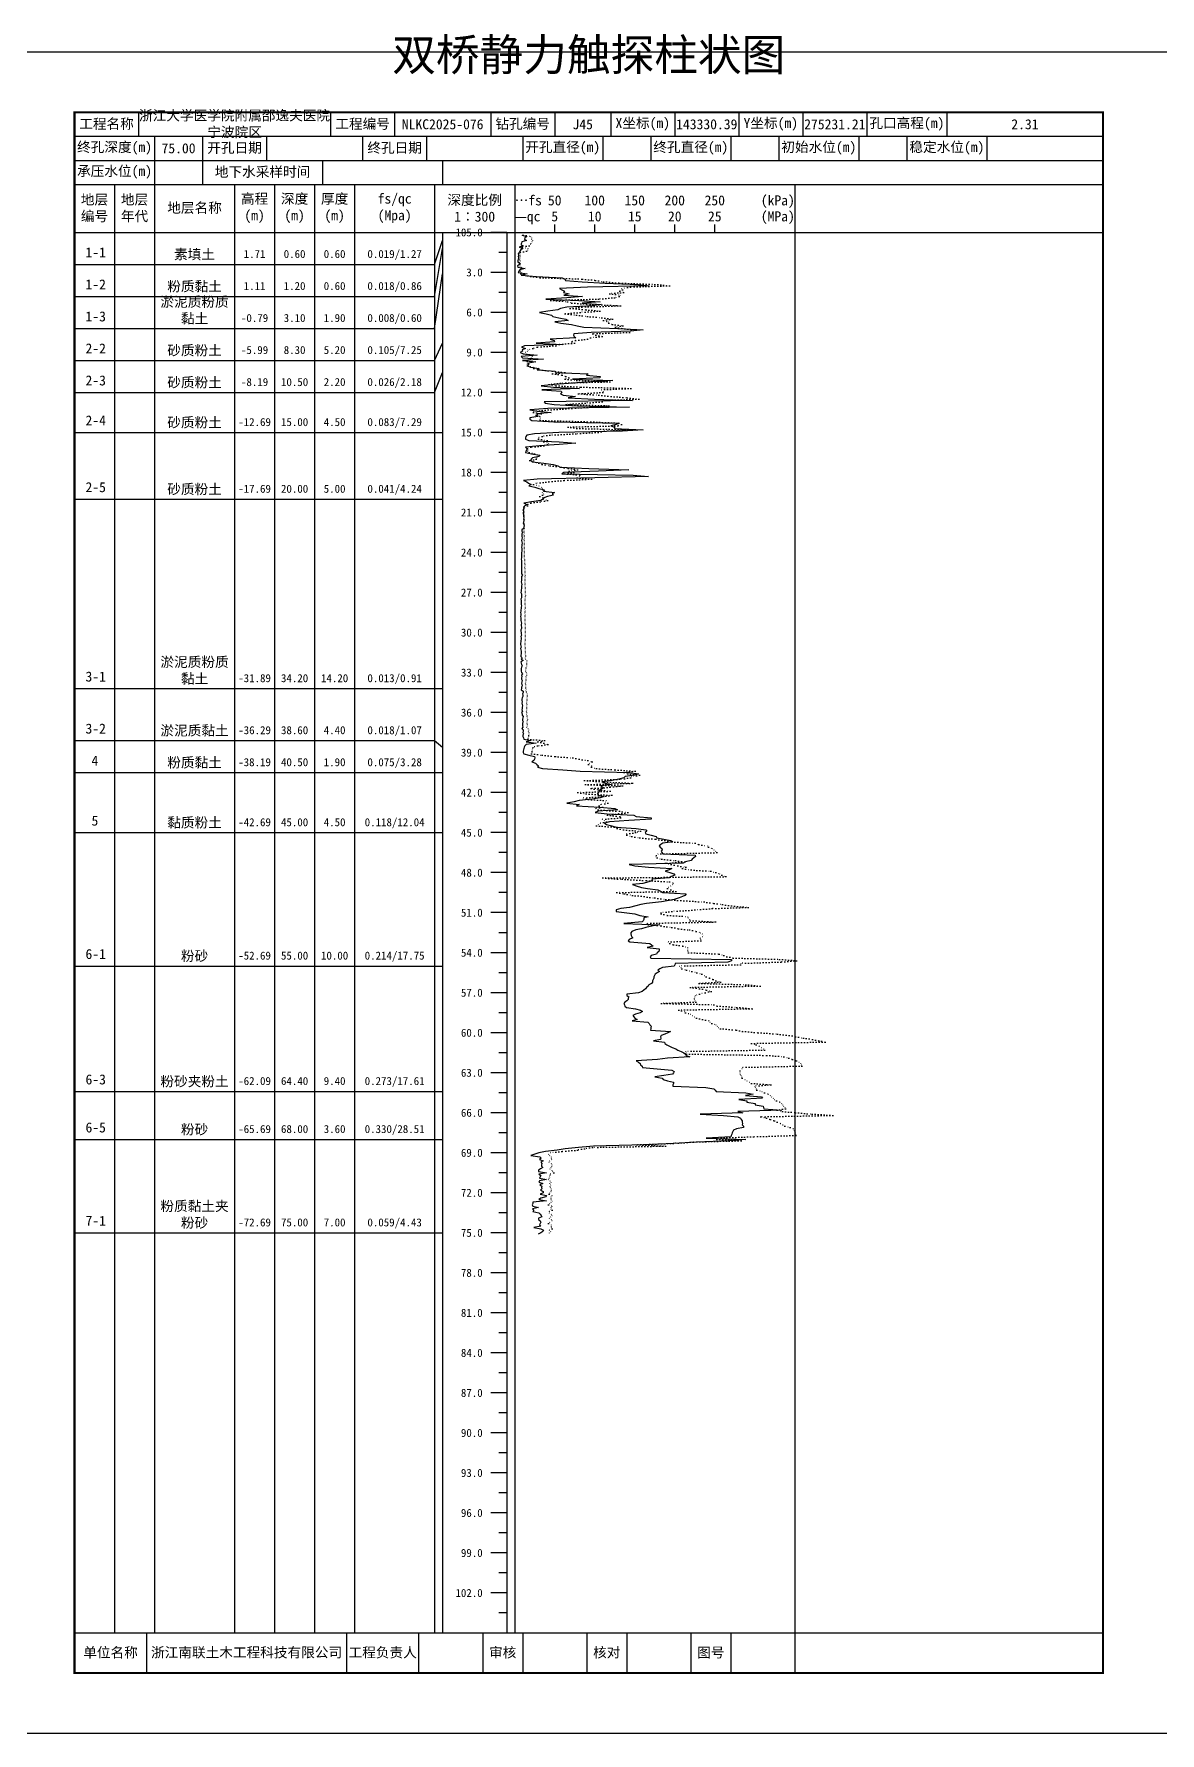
# Model space of a CAD drawing. Extents: x 297 to 65340, y 0 to 425.
# Drawn here: x 13374.9 to 13656.3, y 0 to 424.6 of the extents above; entities that cross this region are included whole.
import ezdxf
from ezdxf.enums import TextEntityAlignment as Align

# ---------------------------------------------------------------- set-up
doc = ezdxf.new("R2010")
doc.units = 0
doc.linetypes.add('DOT', pattern=[6.35, 0, -6.35])
doc.layers.add('FRAME', color=7, linetype='CONTINUOUS')
doc.layers.add('STRATUM', color=7, linetype='CONTINUOUS')
doc.styles.add('ST', font='')
doc.styles.get('ST').set_extended_font_data('SimSun')

msp = doc.modelspace()

# ---------------------------------------------------------------- linework, layer by layer
at = {"layer": 'FRAME', "color": 245, "linetype": 'Continuous'}
msp.add_lwpolyline([(13365, 0), (13662, 0), (13662, 420), (13365, 420)], close=True, dxfattribs=at)
at = {"layer": 'FRAME', "linetype": 'Continuous', "const_width": 0.5}
msp.add_lwpolyline([(13385, 15), (13642, 15), (13642, 405), (13385, 405)], close=True, dxfattribs=at)
at = {"layer": 'FRAME', "color": 0, "linetype": 'Continuous'}
for points in [[(13401, 405), (13401, 399)], [(13449, 405), (13449, 399)], [(13465, 405), (13465, 399)], [(13489, 405), (13489, 399)], [(13505, 405), (13505, 399)], [(13519, 405), (13519, 399)], [(13535, 405), (13535, 399)], [(13551, 405), (13551, 399)], [(13567, 405), (13567, 399)], [(13583, 405), (13583, 399)], [(13603, 405), (13603, 399)], [(13642, 405), (13642, 399)], [(13385, 399), (13642, 399)], [(13405, 399), (13405, 393)], [(13417, 399), (13417, 393)], [(13433, 399), (13433, 393)], [(13457, 399), (13457, 393)], [(13473, 399), (13473, 393)], [(13497, 399), (13497, 393)], [(13517, 399), (13517, 393)], [(13529, 399), (13529, 393)], [(13549, 399), (13549, 393)], [(13561, 399), (13561, 393)], [(13581, 399), (13581, 393)], [(13593, 399), (13593, 393)], [(13613, 399), (13613, 393)], [(13642, 399), (13642, 393)], [(13385, 393), (13642, 393)], [(13405, 393), (13405, 387)], [(13417, 393), (13417, 387)], [(13447, 393), (13447, 387)], [(13477, 393), (13477, 387)], [(13385, 387), (13642, 387)], [(13395, 387), (13395, 25)], [(13405, 387), (13405, 25)], [(13425, 387), (13425, 25)], [(13435, 387), (13435, 25)], [(13445, 387), (13445, 25)], [(13455, 387), (13455, 25)], [(13475, 387), (13475, 25)], [(13495, 387), (13495, 25)], [(13565, 387), (13565, 25)], [(13385, 375), (13642, 375)], [(13477, 375), (13477, 25)], [(13493, 375), (13493, 25)], [(13505, 375), (13505, 377)], [(13515, 375), (13515, 377)], [(13525, 375), (13525, 377)], [(13535, 375), (13535, 377)], [(13545, 375), (13545, 377)], [(13385, 25), (13642, 25)], [(13403, 25), (13403, 15)], [(13453, 25), (13453, 15)], [(13471, 25), (13471, 15)], [(13487, 25), (13487, 15)], [(13497, 25), (13497, 15)], [(13513, 25), (13513, 15)], [(13523, 25), (13523, 15)], [(13539, 25), (13539, 15)], [(13549, 25), (13549, 15)], [(13565, 25), (13565, 15)]]:
    msp.add_lwpolyline(points, dxfattribs=at)
at = {"layer": 'STRATUM', "linetype": 'Continuous'}
for points in [[(13493, 375), (13489, 375)], [(13496.76, 374.33), (13498.02, 374), (13497.56, 373.67), (13497.44, 373.33), (13497.92, 373), (13496.78, 372.67), (13496.7, 372.33), (13496.54, 372), (13497.14, 371.67), (13496.1, 371.33), (13497.06, 371), (13496.5, 370.67), (13496.32, 370.33), (13496.1, 370), (13495.86, 369.67), (13495.94, 369.33), (13495.86, 369), (13495.92, 368.67), (13495.86, 368.33), (13495.8, 368), (13495.82, 367.67), (13496.24, 367.33), (13496.22, 367), (13495.74, 366.67), (13495.78, 366.33), (13497.64, 366), (13496.32, 365.67), (13496, 365.33), (13495.86, 365), (13498.12, 364.67), (13496.6, 364.33), (13500.44, 364), (13506.88, 363.67), (13507.5, 363.33), (13507.7, 363), (13511.84, 362.67), (13517.62, 362.33), (13525.96, 362), (13528.62, 361.67), (13513.22, 361.33), (13506.2, 361), (13506.74, 360.67), (13507.48, 360.33), (13507.18, 360), (13508.6, 359.67), (13507.24, 359.33), (13511.92, 359), (13508.04, 358.67), (13502.74, 358.33), (13511, 358), (13516.34, 357.67), (13511.84, 357.33), (13516.6, 357), (13514.54, 356.67), (13508, 356.33), (13506.42, 356), (13505.78, 355.67), (13503.24, 355.33), (13501.22, 355), (13502.84, 354.67), (13504.16, 354.33), (13504.52, 354), (13506, 353.67), (13507.74, 353.33), (13508.4, 353), (13505, 352.67), (13506.52, 352.33), (13509.2, 352), (13510.62, 351.67), (13512.24, 351.33), (13520.8, 351), (13527.08, 350.67), (13524.02, 350.33), (13514.1, 350), (13509.78, 349.67), (13509.7, 349.33), (13509.84, 349), (13510.3, 348.67), (13503.9, 348.33), (13504.88, 348), (13504.92, 347.67), (13500.4, 347.33), (13507.06, 347), (13497.46, 346.67), (13496.68, 346.33), (13497.72, 346), (13496.9, 345.67), (13496.94, 345.33), (13496.36, 345), (13497.22, 344.67), (13500.62, 344.33), (13496.6, 344), (13496.92, 343.67), (13502.18, 343.33), (13496.98, 343), (13500.26, 342.67), (13498.42, 342.33), (13498.46, 342), (13498.22, 341.67), (13498.92, 341.33), (13501.12, 341), (13500.62, 340.67), (13505.1, 340.33), (13505.16, 340), (13513.34, 339.67), (13512.94, 339.33), (13516.38, 339), (13516.24, 338.67), (13509.42, 338.33), (13519.5, 338), (13514.44, 337.67), (13509.6, 337.33), (13504.94, 337), (13501.58, 336.67), (13504.66, 336.33), (13511.22, 336), (13501.78, 335.67), (13506.6, 335.33), (13506.76, 335), (13506.46, 334.67), (13507.14, 334.33), (13510.2, 334), (13508.4, 333.67), (13514.9, 333.33), (13524.44, 333), (13502.34, 332.67), (13502.6, 332.33), (13504.9, 332), (13510.72, 331.67), (13523.66, 331.33), (13503.28, 331), (13498.76, 330.67), (13500.64, 330.33), (13504.12, 330), (13500.56, 329.67), (13500.66, 329.33), (13500.76, 329), (13498.76, 328.67), (13498.8, 328.33), (13499.26, 328), (13504.8, 327.67), (13521.02, 327.33), (13520.36, 327), (13519.04, 326.67), (13519.98, 326.33), (13519.9, 326), (13527.08, 325.67), (13521.92, 325.33), (13506.06, 325), (13499.94, 324.67), (13498.06, 324.33), (13497.8, 324), (13497.68, 323.67), (13497.68, 323.33), (13498.54, 323), (13506.12, 322.67), (13510.28, 322.33), (13506.12, 322), (13501.22, 321.67), (13497.68, 321.33), (13498.02, 321), (13498.06, 320.67), (13497.8, 320.33), (13497.72, 320), (13499.18, 319.67), (13501.24, 319.33), (13501.08, 319), (13499.48, 318.67), (13499.14, 318.33), (13499, 318), (13499.4, 317.67), (13502.3, 317.33), (13504.58, 317), (13505.78, 316.67), (13506.38, 316.33), (13513.52, 316), (13523.5, 315.67), (13515.96, 315.33), (13507.3, 315), (13506.76, 314.67), (13524.64, 314.33), (13528.46, 314), (13515.04, 313.67), (13500.64, 313.33), (13497.2, 313), (13498, 312.67), (13498.42, 312.33), (13499.12, 312), (13498.5, 311.67), (13500, 311.33), (13501.04, 311), (13502.46, 310.67), (13502.16, 310.33), (13504.92, 310), (13504.4, 309.67), (13504.68, 309.33), (13503.2, 309), (13502.26, 308.67), (13502, 308.33), (13501.54, 308), (13499.24, 307.67), (13497.32, 307.33), (13498.12, 307), (13497.52, 306.67), (13497.2, 306.33), (13497.28, 306), (13497.02, 305.67), (13497.18, 305.33), (13497.14, 305), (13497.14, 304.67), (13497.18, 304.33), (13497.2, 304), (13497.26, 303.67), (13497.2, 303.33), (13497.3, 303), (13497.18, 302.67), (13497.14, 302.33), (13497.26, 302), (13497.38, 301.67), (13497.26, 301.33), (13497.18, 301), (13496.82, 300.67), (13496.8, 300.33), (13496.92, 300), (13496.76, 299.67), (13496.8, 299.33), (13496.78, 299), (13496.88, 298.67), (13496.78, 298.33), (13496.7, 298), (13496.8, 297.67), (13496.88, 297.33), (13496.82, 297), (13496.82, 296.67), (13496.74, 296.33), (13496.82, 296), (13496.8, 295.67), (13496.8, 295.33), (13496.7, 295), (13496.7, 294.67), (13496.68, 294.33), (13496.74, 294), (13496.7, 293.67), (13496.6, 293.33), (13496.7, 293), (13496.72, 292.67), (13496.74, 292.33), (13496.72, 292), (13496.7, 291.67), (13496.7, 291.33), (13496.7, 291), (13496.72, 290.67), (13496.7, 290.33), (13496.7, 290), (13496.74, 289.67), (13496.92, 289.33), (13496.72, 289), (13496.7, 288.67), (13496.7, 288.33), (13496.7, 288), (13496.62, 287.67), (13496.7, 287.33), (13496.82, 287), (13496.74, 286.67), (13496.68, 286.33), (13496.68, 286), (13496.64, 285.67), (13496.62, 285.33), (13496.54, 285), (13496.66, 284.67), (13496.66, 284.33), (13496.68, 284), (13496.66, 283.67), (13496.56, 283.33), (13496.6, 283), (13496.6, 282.67), (13496.64, 282.33), (13496.64, 282), (13496.68, 281.67), (13496.62, 281.33), (13496.6, 281), (13496.54, 280.67), (13496.54, 280.33), (13496.44, 280), (13496.52, 279.67), (13496.52, 279.33), (13496.46, 279), (13496.54, 278.67), (13496.54, 278.33), (13496.56, 278), (13496.58, 277.67), (13496.68, 277.33), (13496.62, 277), (13496.6, 276.67), (13496.68, 276.33), (13496.68, 276), (13496.52, 275.67), (13496.54, 275.33), (13496.62, 275), (13496.6, 274.67), (13496.7, 274.33), (13496.54, 274), (13496.62, 273.67), (13496.6, 273.33), (13496.5, 273), (13496.5, 272.67), (13496.48, 272.33), (13496.46, 272), (13496.56, 271.67), (13496.62, 271.33), (13496.48, 271), (13496.56, 270.67), (13496.62, 270.33), (13496.62, 270), (13496.62, 269.67), (13496.54, 269.33), (13496.52, 269), (13496.86, 268.67), (13496.62, 268.33), (13497.1, 268), (13496.56, 267.67), (13496.58, 267.33), (13496.68, 267), (13496.86, 266.67), (13496.68, 266.33), (13496.62, 266), (13496.6, 265.67), (13496.62, 265.33), (13496.74, 265), (13496.92, 264.67), (13496.74, 264.33), (13496.82, 264), (13496.72, 263.67), (13496.68, 263.33), (13496.88, 263), (13496.82, 262.67), (13496.68, 262.33), (13496.78, 262), (13496.88, 261.67), (13496.72, 261.33), (13496.72, 261), (13496.62, 260.67), (13497.14, 260.33), (13497.12, 260), (13496.92, 259.67), (13497.04, 259.33), (13497, 259), (13496.86, 258.67), (13496.82, 258.33), (13496.82, 258), (13496.86, 257.67), (13496.82, 257.33), (13496.84, 257), (13496.98, 256.67), (13496.86, 256.33), (13496.9, 256), (13496.82, 255.67), (13496.94, 255.33), (13496.72, 255), (13496.86, 254.67), (13496.88, 254.33), (13497.12, 254), (13497, 253.67), (13496.96, 253.33), (13496.94, 253), (13497.08, 252.67), (13496.94, 252.33), (13496.98, 252), (13496.94, 251.67), (13497.06, 251.33), (13496.82, 251), (13497.08, 250.67), (13497.1, 250.33), (13497, 250), (13497.18, 249.67), (13497.06, 249.33), (13497, 249), (13497.24, 248.67), (13497.26, 248.33), (13499.04, 248), (13497.88, 247.67), (13500.34, 247.33), (13497.86, 247), (13497.52, 246.67), (13497.36, 246.33), (13497.26, 246), (13497.24, 245.67), (13497.1, 245.33), (13497.1, 245), (13497.26, 244.67), (13498.56, 244.33), (13499.92, 244), (13500.02, 243.67), (13499.96, 243.33), (13499.76, 243), (13499.26, 242.67), (13500.2, 242.33), (13500.56, 242), (13500.96, 241.67), (13500.66, 241.33), (13501.96, 241), (13507.04, 240.67), (13511.32, 240.33), (13523.5, 240), (13525.94, 239.67), (13524.9, 239.33), (13522.62, 239), (13522.26, 238.67), (13521.02, 238.33), (13519.34, 238), (13516.76, 237.67), (13517.68, 237.33), (13519.22, 237), (13516.54, 236.67), (13517.06, 236.33), (13516.92, 236), (13516.32, 235.67), (13516.1, 235.33), (13515.9, 235), (13515.7, 234.67), (13515.78, 234.33), (13517.36, 234), (13516.36, 233.67), (13514.4, 233.33), (13511.08, 233), (13509.88, 232.67), (13508.04, 232.33), (13511.1, 232), (13510.44, 231.67), (13516.24, 231.33), (13520.06, 231), (13520.72, 230.67), (13515.84, 230.33), (13515.08, 230), (13518.12, 229.67), (13524.76, 229.33), (13525.34, 229), (13529.08, 228.67), (13529.1, 228.33), (13523.56, 228), (13518.68, 227.67), (13517.48, 227.33), (13517.9, 227), (13519.24, 226.67), (13520.34, 226.33), (13525.34, 226), (13527.78, 225.67), (13528.04, 225.33), (13527.58, 225), (13527.8, 224.67), (13529.1, 224.33), (13530.32, 224), (13530.5, 223.67), (13532.24, 223.33), (13533.98, 223), (13534.54, 222.67), (13532.02, 222.33), (13531.48, 222), (13531.06, 221.67), (13531.32, 221.33), (13531.76, 221), (13531.86, 220.67), (13531.6, 220.33), (13531.8, 220), (13532, 219.67), (13540.1, 219.33), (13540.18, 219), (13539.8, 218.67), (13539.38, 218.33), (13539.08, 218), (13537.66, 217.67), (13537.12, 217.33), (13523.64, 217), (13525, 216.67), (13528.46, 216.33), (13534.24, 216), (13533.56, 215.67), (13532.56, 215.33), (13533.8, 215), (13534.74, 214.67), (13534.98, 214.33), (13534.06, 214), (13533.56, 213.67), (13529.24, 213.33), (13529.42, 213), (13528.56, 212.67), (13527.04, 212.33), (13524.42, 212), (13525.34, 211.67), (13526.66, 211.33), (13528.16, 211), (13530.74, 210.67), (13531.56, 210.33), (13532.02, 210), (13537.82, 209.67), (13537.5, 209.33), (13536.96, 209), (13536.12, 208.67), (13534.84, 208.33), (13533.62, 208), (13531.66, 207.67), (13527.96, 207.33), (13526.48, 207), (13525.24, 206.67), (13523.68, 206.33), (13521.52, 206), (13520.36, 205.67), (13520.38, 205.33), (13522.38, 205), (13525.06, 204.67), (13526.26, 204.33), (13528.34, 204), (13527.26, 203.67), (13527.26, 203.33), (13527.1, 203), (13526.88, 202.67), (13522.28, 202.33), (13531.24, 202), (13529.62, 201.67), (13527.8, 201.33), (13526.68, 201), (13525.28, 200.67), (13524.28, 200.33), (13524.02, 200), (13524.06, 199.67), (13524.12, 199.33), (13524.26, 199), (13524.56, 198.67), (13523.64, 198.33), (13523.36, 198), (13523.76, 197.67), (13528.74, 197.33), (13529.18, 197), (13529.56, 196.67), (13528.08, 196.33), (13531.08, 196), (13531.12, 195.67), (13531.02, 195.33), (13530.64, 195), (13530.44, 194.67), (13529.1, 194.33), (13528.84, 194), (13528.98, 193.67), (13549.16, 193.33), (13549.18, 193), (13548.28, 192.67), (13535.12, 192.33), (13535.04, 192), (13534.82, 191.67), (13531.92, 191.33), (13531.3, 191), (13530.78, 190.67), (13531.22, 190.33), (13530.6, 190), (13530.12, 189.67), (13529.94, 189.33), (13529.8, 189), (13529.74, 188.67), (13529.6, 188.33), (13529.42, 188), (13529.4, 187.67), (13529.2, 187.33), (13528.56, 187), (13528.32, 186.67), (13527.9, 186.33), (13527.72, 186), (13527.24, 185.67), (13526.82, 185.33), (13525.94, 185), (13522.98, 184.67), (13523, 184.33), (13523.56, 184), (13523.34, 183.67), (13523.38, 183.33), (13523, 183), (13522.48, 182.67), (13522.3, 182.33), (13522.44, 182), (13522.52, 181.67), (13522.92, 181.33), (13525.18, 181), (13526.46, 180.67), (13526.92, 180.33), (13526.32, 180), (13525.2, 179.67), (13524.52, 179.33), (13524.8, 179), (13525.04, 178.67), (13525.6, 178.33), (13524.38, 178), (13528.26, 177.67), (13528.62, 177.33), (13528.78, 177), (13529.12, 176.67), (13529.04, 176.33), (13529, 176), (13528.9, 175.67), (13533.92, 175.33), (13533.3, 175), (13532.52, 174.67), (13531.58, 174.33), (13531.46, 174), (13531.48, 173.67), (13531.4, 173.33), (13529.68, 173), (13532.42, 172.67), (13532.52, 172.33), (13533.02, 172), (13533.68, 171.67), (13534.38, 171.33), (13535.24, 171), (13535.78, 170.67), (13536.58, 170.33), (13537.28, 170), (13537.64, 169.67), (13537.86, 169.33), (13538.74, 169), (13533.2, 168.67), (13530.66, 168.33), (13525.32, 168), (13525.92, 167.67), (13526.34, 167.33), (13526.44, 167), (13526.82, 166.67), (13526.9, 166.33), (13530.64, 166), (13534.28, 165.67), (13534.86, 165.33), (13534.66, 165), (13534.42, 164.67), (13532.24, 164.33), (13530, 164), (13531.88, 163.67), (13532.06, 163.33), (13533.16, 163), (13534.7, 162.67), (13534.66, 162.33), (13534.52, 162), (13534.54, 161.67), (13542.74, 161.33), (13544.76, 161), (13545.06, 160.67), (13545.38, 160.33), (13552.78, 160), (13554.58, 159.67), (13552.68, 159.33), (13556.7, 159), (13556.92, 158.67), (13551.04, 158.33), (13553.04, 158), (13553.04, 157.67), (13555.12, 157.33), (13555.1, 157), (13557.12, 156.67), (13557.16, 156.33), (13557.28, 156), (13561.74, 155.67), (13550.72, 155.33), (13551.98, 155), (13541.34, 154.67), (13547.16, 154.33), (13550.74, 154), (13551.42, 153.67), (13551.6, 153.33), (13551.84, 153), (13551.86, 152.67), (13551.9, 152.33), (13551.84, 152), (13552.16, 151.67), (13552.16, 151.33), (13550.4, 151), (13549.7, 150.67), (13549.5, 150.33), (13549.36, 150), (13549.22, 149.67), (13549.1, 149.33), (13548.98, 149), (13542.88, 148.67), (13552.76, 148.33), (13548.62, 148), (13540.54, 147.67), (13534.64, 147.33), (13527.44, 147), (13514.68, 146.67), (13510.96, 146.33), (13507.64, 146), (13505.64, 145.67), (13502.66, 145.33), (13501.04, 145), (13500.06, 144.67), (13499.06, 144.33), (13501.24, 144), (13501.64, 143.67), (13501.16, 143.33), (13502.08, 143), (13501.56, 142.67), (13501.76, 142.33), (13501.7, 142), (13501.7, 141.67), (13502.04, 141.33), (13501.48, 141), (13500.96, 140.67), (13500.96, 140.33), (13502.94, 140), (13501.04, 139.67), (13501.54, 139.33), (13501.36, 139), (13501.2, 138.67), (13502.98, 138.33), (13501.16, 138), (13501.04, 137.67), (13502.06, 137.33), (13501.24, 137), (13501.76, 136.67), (13501.7, 136.33), (13501.74, 136), (13501.48, 135.67), (13502.12, 135.33), (13502.12, 135), (13501.4, 134.67), (13502.96, 134.33), (13502.78, 134), (13501.52, 133.67), (13501.06, 133.33), (13502.96, 133), (13499.54, 132.67), (13499.56, 132.33), (13499.38, 132), (13499.56, 131.67), (13500.94, 131.33), (13499.46, 131), (13499.76, 130.67), (13499.56, 130.33), (13501.06, 130), (13501.38, 129.67), (13501.64, 129.33), (13501.74, 129), (13500.94, 128.67), (13500.96, 128.33), (13501.36, 128), (13501.54, 127.67), (13501.38, 127.33), (13501.16, 127), (13501.52, 126.67), (13499.76, 126.33), (13501.5, 126), (13502.16, 125.67), (13502, 125.33), (13501.56, 125), (13500.9, 124.67)], [(13475, 367), (13477, 373)], [(13475, 359), (13477, 371)], [(13493, 370), (13491, 370)], [(13385, 367), (13395, 367)], [(13395, 367), (13405, 367)], [(13405, 367), (13425, 367)], [(13425, 367), (13435, 367)], [(13435, 367), (13445, 367)], [(13445, 367), (13455, 367)], [(13455, 367), (13475, 367)], [(13475, 351), (13477, 364.67)], [(13493, 365), (13489, 365)], [(13385, 359), (13395, 359)], [(13395, 359), (13405, 359)], [(13405, 359), (13425, 359)], [(13425, 359), (13435, 359)], [(13435, 359), (13445, 359)], [(13445, 359), (13455, 359)], [(13455, 359), (13475, 359)], [(13493, 360), (13491, 360)], [(13493, 355), (13489, 355)], [(13385, 351), (13395, 351)], [(13395, 351), (13405, 351)], [(13405, 351), (13425, 351)], [(13425, 351), (13435, 351)], [(13435, 351), (13445, 351)], [(13445, 351), (13455, 351)], [(13455, 351), (13475, 351)], [(13493, 350), (13491, 350)], [(13475, 343), (13477, 347.33)], [(13493, 345), (13489, 345)], [(13385, 343), (13395, 343)], [(13395, 343), (13405, 343)], [(13405, 343), (13425, 343)], [(13425, 343), (13435, 343)], [(13435, 343), (13445, 343)], [(13445, 343), (13455, 343)], [(13455, 343), (13475, 343)], [(13475, 335), (13477, 340)], [(13493, 340), (13491, 340)], [(13385, 335), (13395, 335)], [(13395, 335), (13405, 335)], [(13405, 335), (13425, 335)], [(13425, 335), (13435, 335)], [(13435, 335), (13445, 335)], [(13445, 335), (13455, 335)], [(13455, 335), (13475, 335)], [(13493, 335), (13489, 335)], [(13493, 330), (13491, 330)], [(13385, 325), (13395, 325)], [(13395, 325), (13405, 325)], [(13405, 325), (13425, 325)], [(13425, 325), (13435, 325)], [(13435, 325), (13445, 325)], [(13445, 325), (13455, 325)], [(13455, 325), (13475, 325)], [(13475, 325), (13477, 325)], [(13493, 325), (13489, 325)], [(13493, 320), (13491, 320)], [(13493, 315), (13489, 315)], [(13493, 310), (13491, 310)], [(13385, 308.33), (13395, 308.33)], [(13395, 308.33), (13405, 308.33)], [(13405, 308.33), (13425, 308.33)], [(13425, 308.33), (13435, 308.33)], [(13435, 308.33), (13445, 308.33)], [(13445, 308.33), (13455, 308.33)], [(13455, 308.33), (13475, 308.33)], [(13475, 308.33), (13477, 308.33)], [(13493, 305), (13489, 305)], [(13493, 300), (13491, 300)], [(13493, 295), (13489, 295)], [(13493, 290), (13491, 290)], [(13493, 285), (13489, 285)], [(13493, 280), (13491, 280)], [(13493, 275), (13489, 275)], [(13493, 270), (13491, 270)], [(13493, 265), (13489, 265)], [(13385, 261), (13395, 261)], [(13395, 261), (13405, 261)], [(13405, 261), (13425, 261)], [(13425, 261), (13435, 261)], [(13435, 261), (13445, 261)], [(13445, 261), (13455, 261)], [(13455, 261), (13475, 261)], [(13475, 261), (13477, 261)], [(13493, 260), (13491, 260)], [(13493, 255), (13489, 255)], [(13385, 248), (13395, 248)], [(13395, 248), (13405, 248)], [(13405, 248), (13425, 248)], [(13425, 248), (13435, 248)], [(13435, 248), (13445, 248)], [(13445, 248), (13455, 248)], [(13455, 248), (13475, 248)], [(13475, 248), (13477, 246.33)], [(13493, 250), (13491, 250)], [(13493, 245), (13489, 245)], [(13385, 240), (13395, 240)], [(13395, 240), (13405, 240)], [(13405, 240), (13425, 240)], [(13425, 240), (13435, 240)], [(13435, 240), (13445, 240)], [(13445, 240), (13455, 240)], [(13455, 240), (13475, 240)], [(13475, 240), (13477, 240)], [(13493, 240), (13491, 240)], [(13493, 235), (13489, 235)], [(13493, 230), (13491, 230)], [(13385, 225), (13395, 225)], [(13395, 225), (13405, 225)], [(13405, 225), (13425, 225)], [(13425, 225), (13435, 225)], [(13435, 225), (13445, 225)], [(13445, 225), (13455, 225)], [(13455, 225), (13475, 225)], [(13475, 225), (13477, 225)], [(13493, 225), (13489, 225)], [(13493, 220), (13491, 220)], [(13493, 215), (13489, 215)], [(13493, 210), (13491, 210)], [(13493, 205), (13489, 205)], [(13493, 200), (13491, 200)], [(13385, 191.67), (13395, 191.67)], [(13395, 191.67), (13405, 191.67)], [(13405, 191.67), (13425, 191.67)], [(13425, 191.67), (13435, 191.67)], [(13435, 191.67), (13445, 191.67)], [(13445, 191.67), (13455, 191.67)], [(13455, 191.67), (13475, 191.67)], [(13475, 191.67), (13477, 191.67)], [(13493, 195), (13489, 195)], [(13493, 190), (13491, 190)], [(13493, 185), (13489, 185)], [(13493, 180), (13491, 180)], [(13493, 175), (13489, 175)], [(13493, 170), (13491, 170)], [(13493, 165), (13489, 165)], [(13385, 160.33), (13395, 160.33)], [(13395, 160.33), (13405, 160.33)], [(13405, 160.33), (13425, 160.33)], [(13425, 160.33), (13435, 160.33)], [(13435, 160.33), (13445, 160.33)], [(13445, 160.33), (13455, 160.33)], [(13455, 160.33), (13475, 160.33)], [(13475, 160.33), (13477, 160.33)], [(13493, 160), (13491, 160)], [(13493, 155), (13489, 155)], [(13493, 150), (13491, 150)], [(13385, 148.33), (13395, 148.33)], [(13395, 148.33), (13405, 148.33)], [(13405, 148.33), (13425, 148.33)], [(13425, 148.33), (13435, 148.33)], [(13435, 148.33), (13445, 148.33)], [(13445, 148.33), (13455, 148.33)], [(13455, 148.33), (13475, 148.33)], [(13475, 148.33), (13477, 148.33)], [(13493, 145), (13489, 145)], [(13493, 140), (13491, 140)], [(13493, 135), (13489, 135)], [(13493, 130), (13491, 130)], [(13385, 125), (13395, 125)], [(13395, 125), (13405, 125)], [(13405, 125), (13425, 125)], [(13425, 125), (13435, 125)], [(13435, 125), (13445, 125)], [(13445, 125), (13455, 125)], [(13455, 125), (13475, 125)], [(13475, 125), (13477, 125)], [(13493, 125), (13489, 125)], [(13493, 120), (13491, 120)], [(13493, 115), (13489, 115)], [(13493, 110), (13491, 110)], [(13493, 105), (13489, 105)], [(13493, 100), (13491, 100)], [(13493, 95), (13489, 95)], [(13493, 90), (13491, 90)], [(13493, 85), (13489, 85)], [(13493, 80), (13491, 80)], [(13493, 75), (13489, 75)], [(13493, 70), (13491, 70)], [(13493, 65), (13489, 65)], [(13493, 60), (13491, 60)], [(13493, 55), (13489, 55)], [(13493, 50), (13491, 50)], [(13493, 45), (13489, 45)], [(13493, 40), (13491, 40)], [(13493, 35), (13489, 35)], [(13493, 30), (13491, 30)]]:
    msp.add_lwpolyline(points, dxfattribs=at)
at = {"layer": 'STRATUM', "linetype": 'DOT', "ltscale": 0.1}
msp.add_lwpolyline([(13497.14, 374.33), (13498.94, 374), (13499.24, 373.67), (13499.22, 373.33), (13499.48, 373), (13499.38, 372.67), (13499.04, 372.33), (13498.98, 372), (13498.6, 371.67), (13496.86, 371.33), (13498.28, 371), (13498.22, 370.67), (13497.96, 370.33), (13496.4, 370), (13496.32, 369.67), (13496.3, 369.33), (13496.3, 369), (13496.28, 368.67), (13496.24, 368.33), (13496.3, 368), (13496.32, 367.67), (13496.38, 367.33), (13496.28, 367), (13496.26, 366.67), (13496.66, 366.33), (13496.54, 366), (13496.48, 365.67), (13496.4, 365.33), (13496.64, 365), (13496.54, 364.67), (13497.44, 364.33), (13499, 364), (13501.34, 363.67), (13511.96, 363.33), (13515.18, 363), (13517.22, 362.67), (13521.22, 362.33), (13530.02, 362), (13533.68, 361.67), (13523.9, 361.33), (13521.72, 361), (13521.98, 360.67), (13521.3, 360.33), (13522.2, 360), (13518.74, 359.67), (13521.38, 359.33), (13521.08, 359), (13519.98, 358.67), (13515.98, 358.33), (13504, 358), (13508.22, 357.67), (13509.3, 357.33), (13513.82, 357), (13521.48, 356.67), (13511.78, 356.33), (13508.9, 356), (13512.82, 355.67), (13516.3, 355.33), (13511.34, 355), (13507.62, 354.67), (13510.44, 354.33), (13513.16, 354), (13516.78, 353.67), (13519.4, 353.33), (13517.18, 353), (13518.32, 352.67), (13518.5, 352.33), (13519.4, 352), (13522.04, 351.67), (13520.2, 351.33), (13521.8, 351), (13524.88, 350.67), (13523.42, 350.33), (13523.66, 350), (13514.5, 349.67), (13515.28, 349.33), (13516.86, 349), (13513.94, 348.67), (13513.2, 348.33), (13510.2, 348), (13509.26, 347.67), (13509.92, 347.33), (13506.14, 347), (13505.28, 346.67), (13500.58, 346.33), (13499.52, 346), (13498.36, 345.67), (13498.2, 345.33), (13497.82, 345), (13497.22, 344.67), (13499.4, 344.33), (13499.38, 344), (13499.22, 343.67), (13498.9, 343.33), (13498.64, 343), (13498.14, 342.67), (13498.18, 342.33), (13498.08, 342), (13498.22, 341.67), (13499.54, 341.33), (13499.8, 341), (13501.2, 340.67), (13504.46, 340.33), (13507.56, 340), (13504.44, 339.67), (13506.84, 339.33), (13507.8, 339), (13508.54, 338.67), (13507.64, 338.33), (13510.5, 338), (13518.8, 337.67), (13506.42, 337.33), (13503.6, 337), (13505.36, 336.67), (13511.58, 336.33), (13524.06, 336), (13516.62, 335.67), (13517.12, 335.33), (13517.04, 335), (13510.94, 334.67), (13516.04, 334.33), (13519.1, 334), (13523.14, 333.67), (13526, 333.33), (13517.1, 333), (13516.82, 332.67), (13512.58, 332.33), (13507.82, 332), (13518.56, 331.67), (13513.84, 331.33), (13509.26, 331), (13504.1, 330.67), (13499.66, 330.33), (13499.7, 330), (13501.6, 329.67), (13500.38, 329.33), (13501.32, 329), (13501.36, 328.67), (13501.32, 328.33), (13501.34, 328), (13514.02, 327.67), (13521, 327.33), (13521.72, 327), (13520.74, 326.67), (13508.32, 326.33), (13510.56, 326), (13523.42, 325.67), (13517.36, 325.33), (13515.86, 325), (13510.28, 324.67), (13503.78, 324.33), (13501.84, 324), (13500.94, 323.67), (13500.98, 323.33), (13503.08, 323), (13502.3, 322.67), (13503.56, 322.33), (13503.16, 322), (13502.3, 321.67), (13499, 321.33), (13498.18, 321), (13498.26, 320.67), (13498.24, 320.33), (13498.6, 320), (13499.96, 319.67), (13501.02, 319.33), (13500.8, 319), (13500.48, 318.67), (13500.38, 318.33), (13498.82, 318), (13499.7, 317.67), (13501.04, 317.33), (13501.88, 317), (13503.9, 316.67), (13506.6, 316.33), (13508.44, 316), (13510.72, 315.67), (13508.58, 315.33), (13509.8, 315), (13507.46, 314.67), (13511.26, 314.33), (13511.2, 314), (13510.6, 313.67), (13514.16, 313.33), (13507.3, 313), (13503.54, 312.67), (13500.36, 312.33), (13499.72, 312), (13501.06, 311.67), (13501.7, 311.33), (13501.9, 311), (13501.96, 310.67), (13502.26, 310.33), (13501.86, 310), (13502.24, 309.67), (13501.92, 309.33), (13501.24, 309), (13502.16, 308.67), (13502.04, 308.33), (13503.18, 308), (13501.34, 307.67), (13499, 307.33), (13498.28, 307), (13498.2, 306.67), (13497.36, 306.33), (13497.28, 306), (13497.32, 305.67), (13497.32, 305.33), (13497.28, 305), (13497.32, 304.67), (13497.32, 304.33), (13497.32, 304), (13497.32, 303.67), (13497.4, 303.33), (13497.34, 303), (13497.28, 302.67), (13497.3, 302.33), (13497.36, 302), (13497.32, 301.67), (13497.32, 301.33), (13497.38, 301), (13497.32, 300.67), (13497.32, 300.33), (13497.32, 300), (13497.32, 299.67), (13497.4, 299.33), (13497.38, 299), (13497.36, 298.67), (13497.32, 298.33), (13497.36, 298), (13497.4, 297.67), (13497.38, 297.33), (13497.38, 297), (13497.4, 296.67), (13497.4, 296.33), (13497.4, 296), (13497.38, 295.67), (13497.38, 295.33), (13497.42, 295), (13497.34, 294.67), (13497.36, 294.33), (13497.36, 294), (13497.34, 293.67), (13497.42, 293.33), (13497.42, 293), (13497.44, 292.67), (13497.48, 292.33), (13497.5, 292), (13497.5, 291.67), (13497.48, 291.33), (13497.52, 291), (13497.52, 290.67), (13497.54, 290.33), (13497.52, 290), (13497.56, 289.67), (13497.58, 289.33), (13497.58, 289), (13497.52, 288.67), (13497.56, 288.33), (13497.52, 288), (13497.56, 287.67), (13497.58, 287.33), (13497.56, 287), (13497.56, 286.67), (13497.58, 286.33), (13497.6, 286), (13497.6, 285.67), (13497.58, 285.33), (13497.62, 285), (13497.62, 284.67), (13497.68, 284.33), (13497.64, 284), (13497.58, 283.67), (13497.58, 283.33), (13497.54, 283), (13497.5, 282.67), (13497.5, 282.33), (13497.52, 282), (13497.58, 281.67), (13497.64, 281.33), (13497.58, 281), (13497.58, 280.67), (13497.54, 280.33), (13497.56, 280), (13497.58, 279.67), (13497.56, 279.33), (13497.56, 279), (13497.54, 278.67), (13497.56, 278.33), (13497.56, 278), (13497.56, 277.67), (13497.56, 277.33), (13497.58, 277), (13497.58, 276.67), (13497.64, 276.33), (13497.62, 276), (13497.6, 275.67), (13497.58, 275.33), (13497.58, 275), (13497.64, 274.67), (13497.6, 274.33), (13497.64, 274), (13497.62, 273.67), (13497.62, 273.33), (13497.6, 273), (13497.56, 272.67), (13497.54, 272.33), (13497.54, 272), (13497.56, 271.67), (13497.6, 271.33), (13497.62, 271), (13497.62, 270.67), (13497.64, 270.33), (13497.66, 270), (13497.64, 269.67), (13497.66, 269.33), (13497.68, 269), (13497.62, 268.67), (13497.7, 268.33), (13498.12, 268), (13497.92, 267.67), (13497.94, 267.33), (13497.98, 267), (13497.96, 266.67), (13497.82, 266.33), (13497.78, 266), (13497.74, 265.67), (13497.72, 265.33), (13497.86, 265), (13497.98, 264.67), (13497.96, 264.33), (13497.84, 264), (13497.78, 263.67), (13497.78, 263.33), (13497.78, 263), (13497.68, 262.67), (13497.64, 262.33), (13497.7, 262), (13497.68, 261.67), (13497.68, 261.33), (13497.68, 261), (13497.82, 260.67), (13497.9, 260.33), (13497.88, 260), (13498.12, 259.67), (13498.12, 259.33), (13498.1, 259), (13498.04, 258.67), (13498.04, 258.33), (13498.02, 258), (13497.96, 257.67), (13497.98, 257.33), (13498.02, 257), (13497.92, 256.67), (13497.98, 256.33), (13497.98, 256), (13497.98, 255.67), (13497.9, 255.33), (13497.94, 255), (13497.96, 254.67), (13498.1, 254.33), (13498, 254), (13498.1, 253.67), (13498.22, 253.33), (13498.12, 253), (13498.06, 252.67), (13498.04, 252.33), (13498.1, 252), (13498.12, 251.67), (13497.98, 251.33), (13498.3, 251), (13498.46, 250.67), (13498.4, 250.33), (13498.5, 250), (13498.54, 249.67), (13498.42, 249.33), (13498.42, 249), (13498.38, 248.67), (13498.26, 248.33), (13502.42, 248), (13500.82, 247.67), (13502.32, 247.33), (13503.28, 247), (13500.7, 246.67), (13499.54, 246.33), (13499.48, 246), (13499.4, 245.67), (13499.32, 245.33), (13499.28, 245), (13499.2, 244.67), (13501.9, 244.33), (13505.16, 244), (13509.54, 243.67), (13511.1, 243.33), (13513.28, 243), (13514.38, 242.67), (13513.68, 242.33), (13513.46, 242), (13514.22, 241.67), (13514.2, 241.33), (13515.48, 241), (13520.12, 240.67), (13525.08, 240.33), (13522.32, 240), (13523.24, 239.67), (13526.16, 239.33), (13524.18, 239), (13523.9, 238.67), (13521.24, 238.33), (13512.42, 238), (13517.46, 237.67), (13524.42, 237.33), (13512.66, 237), (13521.92, 236.67), (13518.8, 236.33), (13514.12, 236), (13515.96, 235.67), (13518.82, 235.33), (13510.8, 235), (13512.9, 234.67), (13519.26, 234.33), (13516.68, 234), (13512.14, 233.67), (13512.74, 233.33), (13517.88, 233), (13517.66, 232.67), (13518.24, 232.33), (13516.5, 232), (13516.12, 231.67), (13516.92, 231.33), (13515.22, 231), (13515.86, 230.67), (13521.16, 230.33), (13523.26, 230), (13520.94, 229.67), (13518.18, 229.33), (13521.32, 229), (13521.4, 228.67), (13516.84, 228.33), (13517.32, 228), (13517.92, 227.67), (13516.4, 227.33), (13515.96, 227), (13515.42, 226.67), (13520.66, 226.33), (13520.62, 226), (13522.2, 225.67), (13526.44, 225.33), (13525.22, 225), (13522.96, 224.67), (13523.04, 224.33), (13524.28, 224), (13526.3, 223.67), (13530.28, 223.33), (13532.54, 223), (13534.28, 222.67), (13540.1, 222.33), (13541, 222), (13543.14, 221.67), (13543.42, 221.33), (13544.32, 221), (13544.72, 220.67), (13545.18, 220.33), (13545.52, 220), (13530.82, 219.67), (13530.36, 219.33), (13530.28, 219), (13530.56, 218.67), (13531.74, 218.33), (13535.22, 218), (13537.48, 217.67), (13532.72, 217.33), (13534.14, 217), (13535.78, 216.67), (13537.76, 216.33), (13536.96, 216), (13539.08, 215.67), (13543.98, 215.33), (13545.22, 215), (13546.16, 214.67), (13546.76, 214.33), (13547.8, 214), (13517.04, 213.67), (13521.84, 213.33), (13527.92, 213), (13533.66, 212.67), (13534.74, 212.33), (13534.48, 212), (13534, 211.67), (13533.4, 211.33), (13533.16, 211), (13534, 210.67), (13535.24, 210.33), (13520.56, 210), (13522.4, 209.67), (13524.4, 209.33), (13527.34, 209), (13530.04, 208.67), (13532.78, 208.33), (13536.54, 208), (13542.32, 207.67), (13544.86, 207.33), (13546.94, 207), (13549.2, 206.67), (13553.38, 206.33), (13544.38, 206), (13540, 205.67), (13534.28, 205.33), (13531.52, 205), (13531.58, 204.67), (13533.22, 204.33), (13538.18, 204), (13538.34, 203.67), (13538.66, 203.33), (13538.88, 203), (13545.18, 202.67), (13528.04, 202.33), (13528.42, 202), (13531.6, 201.67), (13534.26, 201.33), (13535.94, 201), (13538.7, 200.67), (13540.36, 200.33), (13541.34, 200), (13541.88, 199.67), (13542.3, 199.33), (13541.94, 199), (13541.34, 198.67), (13541.42, 198.33), (13541.48, 198), (13533.34, 197.67), (13533.78, 197.33), (13534.68, 197), (13537, 196.67), (13538.18, 196.33), (13538.18, 196), (13538.18, 195.67), (13538.24, 195.33), (13538.42, 195), (13546.06, 194.67), (13547.26, 194.33), (13548, 194), (13549.6, 193.67), (13561.2, 193.33), (13565.46, 193), (13561.52, 192.67), (13551.52, 192.33), (13551.44, 192), (13536.14, 191.67), (13536.5, 191.33), (13536.78, 191), (13537.94, 190.67), (13539.28, 190.33), (13540.54, 190), (13541.8, 189.67), (13542.46, 189.33), (13542.88, 189), (13543.68, 188.67), (13544.58, 188.33), (13545.3, 188), (13546.44, 187.67), (13541.06, 187.33), (13552.72, 187), (13556.34, 186.67), (13538.9, 186.33), (13541.22, 186), (13542.96, 185.67), (13544.12, 185.33), (13542.56, 185), (13541.22, 184.67), (13540.16, 184.33), (13539.92, 184), (13539.86, 183.67), (13539.88, 183.33), (13540.04, 183), (13540.3, 182.67), (13531.66, 182.33), (13544.72, 182), (13545.62, 181.67), (13550.52, 181.33), (13554.34, 181), (13535.98, 180.67), (13537.46, 180.33), (13537.68, 180), (13538.88, 179.67), (13539.42, 179.33), (13539.92, 179), (13540.46, 178.67), (13541.96, 178.33), (13543.5, 178), (13543.76, 177.67), (13544.24, 177.33), (13545.26, 177), (13545.62, 176.67), (13545.86, 176.33), (13546.4, 176), (13550.42, 175.67), (13551.94, 175.33), (13555.84, 175), (13560.64, 174.67), (13563.58, 174.33), (13565.18, 174), (13567.14, 173.67), (13569.42, 173.33), (13570.98, 173), (13572.56, 172.67), (13554.16, 172.33), (13555.34, 172), (13556.1, 171.67), (13556.66, 171.33), (13557.16, 171), (13557.44, 170.67), (13537.66, 170.33), (13537.8, 170), (13537.92, 169.67), (13558, 169.33), (13562.28, 169), (13563.52, 168.67), (13564.44, 168.33), (13565.38, 168), (13566.04, 167.67), (13566.4, 167.33), (13566.62, 167), (13566.78, 166.67), (13551.94, 166.33), (13551.82, 166), (13551.3, 165.67), (13551.24, 165.33), (13551.26, 165), (13551.34, 164.67), (13551.48, 164.33), (13551.64, 164), (13551.84, 163.67), (13552.5, 163.33), (13553.04, 163), (13553.6, 162.67), (13554.16, 162.33), (13559.02, 162), (13555.04, 161.67), (13555.08, 161.33), (13555.36, 161), (13555.52, 160.67), (13556.78, 160.33), (13557.4, 160), (13558.34, 159.67), (13558.88, 159.33), (13559.18, 159), (13559.58, 158.67), (13559.84, 158.33), (13560.38, 158), (13561.26, 157.67), (13561.68, 157.33), (13561.88, 157), (13562.18, 156.67), (13562.54, 156.33), (13562.66, 156), (13560.6, 155.67), (13561.92, 155.33), (13565.18, 155), (13569.36, 154.67), (13574.5, 154.33), (13556.52, 154), (13557.92, 153.67), (13558.9, 153.33), (13559.88, 153), (13560.62, 152.67), (13561.44, 152.33), (13561.96, 152), (13562.54, 151.67), (13563.84, 151.33), (13564.62, 151), (13564.8, 150.67), (13564.94, 150.33), (13565.06, 150), (13565.16, 149.67), (13565.24, 149.33), (13554.66, 149), (13545.42, 148.67), (13545.54, 148.33), (13551.56, 148), (13539.56, 147.67), (13534.64, 147.33), (13525.56, 147), (13532.66, 146.67), (13514.44, 146.33), (13512.44, 146), (13510.72, 145.67), (13506.78, 145.33), (13504.06, 145), (13503.46, 144.67), (13503.7, 144.33), (13504.12, 144), (13504.12, 143.67), (13504.26, 143.33), (13503.78, 143), (13503.56, 142.67), (13504.12, 142.33), (13504.3, 142), (13504.18, 141.67), (13504.14, 141.33), (13503.76, 141), (13504.26, 140.67), (13504.46, 140.33), (13504.74, 140), (13503.86, 139.67), (13503.76, 139.33), (13503.78, 139), (13503.62, 138.67), (13503.34, 138.33), (13503.74, 138), (13504.12, 137.67), (13503.66, 137.33), (13504.04, 137), (13503.74, 136.67), (13503.88, 136.33), (13504.12, 136), (13504.12, 135.67), (13504.12, 135.33), (13503.72, 135), (13503.64, 134.67), (13504.34, 134.33), (13504.06, 134), (13504.06, 133.67), (13504.06, 133.33), (13504.34, 133), (13504.12, 132.67), (13503.76, 132.33), (13503.42, 132), (13504.36, 131.67), (13504.04, 131.33), (13504.04, 131), (13504.34, 130.67), (13503.64, 130.33), (13503.64, 130), (13504.12, 129.67), (13504.34, 129.33), (13504.04, 129), (13503.62, 128.67), (13504.12, 128.33), (13504.36, 128), (13503.76, 127.67), (13503.46, 127.33), (13504.12, 127), (13504.12, 126.67), (13504.12, 126.33), (13504.34, 126), (13503.64, 125.67), (13504.04, 125.33), (13503.62, 125), (13503.7, 124.67)], dxfattribs=at)

# ---------------------------------------------------------------- texts
at = {"layer": 'FRAME', "style": 'ST'}
msp.add_text('双桥静力触探柱状图', height=8, dxfattribs=at).set_placement((13513.5, 413), align=Align.BOTTOM_CENTER)
for s, p in [('…fs', (13495, 383)), ('—qc', (13495, 379))]:
    msp.add_text(s, height=2.5, dxfattribs=at).set_placement(p, align=Align.MIDDLE_LEFT)
for s, p in [('50', (13505, 383)), ('100', (13515, 383)), ('150', (13525, 383)), ('200', (13535, 383)), ('250', (13545, 383)), ('5', (13505, 379)), ('10', (13515, 379)), ('15', (13525, 379)), ('20', (13535, 379)), ('25', (13545, 379))]:
    msp.add_text(s, height=2.5, dxfattribs=at).set_placement(p, align=Align.MIDDLE_CENTER)
for s, p in [('(kPa)', (13565, 383)), ('(MPa)', (13565, 379))]:
    msp.add_text(s, height=2.5, dxfattribs=at).set_placement(p, align=Align.MIDDLE_RIGHT)
at = {"layer": 'FRAME', "char_height": 2.5, "attachment_point": 5, "style": 'ST'}
for s, insert, width in [('工程名称', (13393, 402), 16), ('浙江大学医学院附属邵逸夫医院宁波院区', (13425, 402), 48), ('工程编号', (13457, 402), 16), ('钻孔编号', (13497, 402), 16), ('X坐标(m)', (13527, 402), 16), ('Y坐标(m)', (13559, 402), 16), ('孔口高程(m)', (13593, 402), 20), ('NLKC2025-076', (13477, 402), 24), ('J45', (13512, 402), 14), ('143330.39', (13543, 402), 16), ('275231.21', (13575, 402), 16), ('2.31', (13622.5, 402), 39), ('终孔深度(m)', (13395, 396), 20), ('75.00', (13411, 396), 12), ('开孔日期', (13425, 396), 16), ('终孔日期', (13465, 396), 16), ('开孔直径(m)', (13507, 396), 20), ('终孔直径(m)', (13539, 396), 20), ('初始水位(m)', (13571, 396), 20), ('稳定水位(m)', (13603, 396), 20), ('承压水位(m)', (13395, 390), 20), ('地下水采样时间', (13432, 390), 30), ('地层编号', (13390, 381), 10), ('地层年代', (13400, 381), 10), ('地层名称', (13415, 381), 20), ('高程\\P(m)', (13430, 381), 10), ('深度\\P(m)', (13440, 381), 10), ('厚度\\P(m)', (13450, 381), 10), ('fs/qc\\P(Mpa)', (13465, 381), 20), ('深度比例\\P1∶300', (13485, 381), 20), ('单位名称', (13394, 20), 18), ('浙江南联土木工程科技有限公司', (13428, 20), 50), ('工程负责人', (13462, 20), 18), ('审核', (13492, 20), 10), ('核对', (13518, 20), 10), ('图号', (13544, 20), 10)]:
    msp.add_mtext(s, dxfattribs=dict(at, insert=insert, width=width))
at = {"layer": 'STRATUM', "style": 'ST'}
for s, p in [('105.0', (13487, 375)), ('3.0', (13487, 365)), ('6.0', (13487, 355)), ('9.0', (13487, 345)), ('12.0', (13487, 335)), ('15.0', (13487, 325)), ('18.0', (13487, 315)), ('21.0', (13487, 305)), ('24.0', (13487, 295)), ('27.0', (13487, 285)), ('30.0', (13487, 275)), ('33.0', (13487, 265)), ('36.0', (13487, 255)), ('39.0', (13487, 245)), ('42.0', (13487, 235)), ('45.0', (13487, 225)), ('48.0', (13487, 215)), ('51.0', (13487, 205)), ('54.0', (13487, 195)), ('57.0', (13487, 185)), ('60.0', (13487, 175)), ('63.0', (13487, 165)), ('66.0', (13487, 155)), ('69.0', (13487, 145)), ('72.0', (13487, 135)), ('75.0', (13487, 125)), ('78.0', (13487, 115)), ('81.0', (13487, 105)), ('84.0', (13487, 95)), ('87.0', (13487, 85)), ('90.0', (13487, 75)), ('93.0', (13487, 65)), ('96.0', (13487, 55)), ('99.0', (13487, 45)), ('102.0', (13487, 35))]:
    msp.add_text(s, height=2, dxfattribs=at).set_placement(p, align=Align.MIDDLE_RIGHT)
for s, p in [('1-1', (13387.75, 370)), ('1-2', (13387.75, 362)), ('1-3', (13387.75, 354)), ('2-2', (13387.75, 346)), ('2-3', (13387.75, 338)), ('2-4', (13387.75, 328)), ('2-5', (13387.75, 311.33)), ('3-1', (13387.75, 264)), ('3-2', (13387.75, 251)), ('4', (13389.25, 243)), ('5', (13389.25, 228)), ('6-1', (13387.75, 194.67)), ('6-3', (13387.75, 163.33)), ('6-5', (13387.75, 151.33)), ('7-1', (13387.75, 128))]:
    msp.add_text(s, height=2.5, dxfattribs=at).set_placement(p, align=Align.MIDDLE_LEFT)
for s, p in [('1.71', (13430, 368)), ('0.60', (13440, 368)), ('0.60', (13450, 368)), ('0.019/1.27', (13465, 368)), ('1.11', (13430, 360)), ('1.20', (13440, 360)), ('0.60', (13450, 360)), ('0.018/0.86', (13465, 360)), ('-0.79', (13430, 352)), ('3.10', (13440, 352)), ('1.90', (13450, 352)), ('0.008/0.60', (13465, 352)), ('-5.99', (13430, 344)), ('8.30', (13440, 344)), ('5.20', (13450, 344)), ('0.105/7.25', (13465, 344)), ('-8.19', (13430, 336)), ('10.50', (13440, 336)), ('2.20', (13450, 336)), ('0.026/2.18', (13465, 336)), ('-12.69', (13430, 326)), ('15.00', (13440, 326)), ('4.50', (13450, 326)), ('0.083/7.29', (13465, 326)), ('-17.69', (13430, 309.33)), ('20.00', (13440, 309.33)), ('5.00', (13450, 309.33)), ('0.041/4.24', (13465, 309.33)), ('-31.89', (13430, 262)), ('34.20', (13440, 262)), ('14.20', (13450, 262)), ('0.013/0.91', (13465, 262)), ('-36.29', (13430, 249)), ('38.60', (13440, 249)), ('4.40', (13450, 249)), ('0.018/1.07', (13465, 249)), ('-38.19', (13430, 241)), ('40.50', (13440, 241)), ('1.90', (13450, 241)), ('0.075/3.28', (13465, 241)), ('-42.69', (13430, 226)), ('45.00', (13440, 226)), ('4.50', (13450, 226)), ('0.118/12.04', (13465, 226)), ('0.214/17.75', (13465, 192.67)), ('-52.69', (13430, 192.67)), ('55.00', (13440, 192.67)), ('10.00', (13450, 192.67)), ('-62.09', (13430, 161.33)), ('64.40', (13440, 161.33)), ('9.40', (13450, 161.33)), ('0.273/17.61', (13465, 161.33)), ('-65.69', (13430, 149.33)), ('68.00', (13440, 149.33)), ('3.60', (13450, 149.33)), ('0.330/28.51', (13465, 149.33)), ('-72.69', (13430, 126)), ('75.00', (13440, 126)), ('7.00', (13450, 126)), ('0.059/4.43', (13465, 126))]:
    msp.add_text(s, height=2, dxfattribs=at).set_placement(p, align=Align.BOTTOM_CENTER)
at = {"layer": 'STRATUM', "char_height": 2.5, "width": 20, "attachment_point": 8, "style": 'ST'}
for s, insert in [('素填土', (13415, 368)), ('粉质黏土', (13415, 360)), ('淤泥质粉质黏土', (13415, 352)), ('砂质粉土', (13415, 344)), ('砂质粉土', (13415, 336)), ('砂质粉土', (13415, 326)), ('砂质粉土', (13415, 309.33)), ('淤泥质粉质黏土', (13415, 262)), ('淤泥质黏土', (13415, 249)), ('粉质黏土', (13415, 241)), ('黏质粉土', (13415, 226)), ('粉砂', (13415, 192.67)), ('粉砂夹粉土', (13415, 161.33)), ('粉砂', (13415, 149.33)), ('粉质黏土夹粉砂', (13415, 126))]:
    msp.add_mtext(s, dxfattribs=dict(at, insert=insert))

doc.saveas('drawing.dxf')
